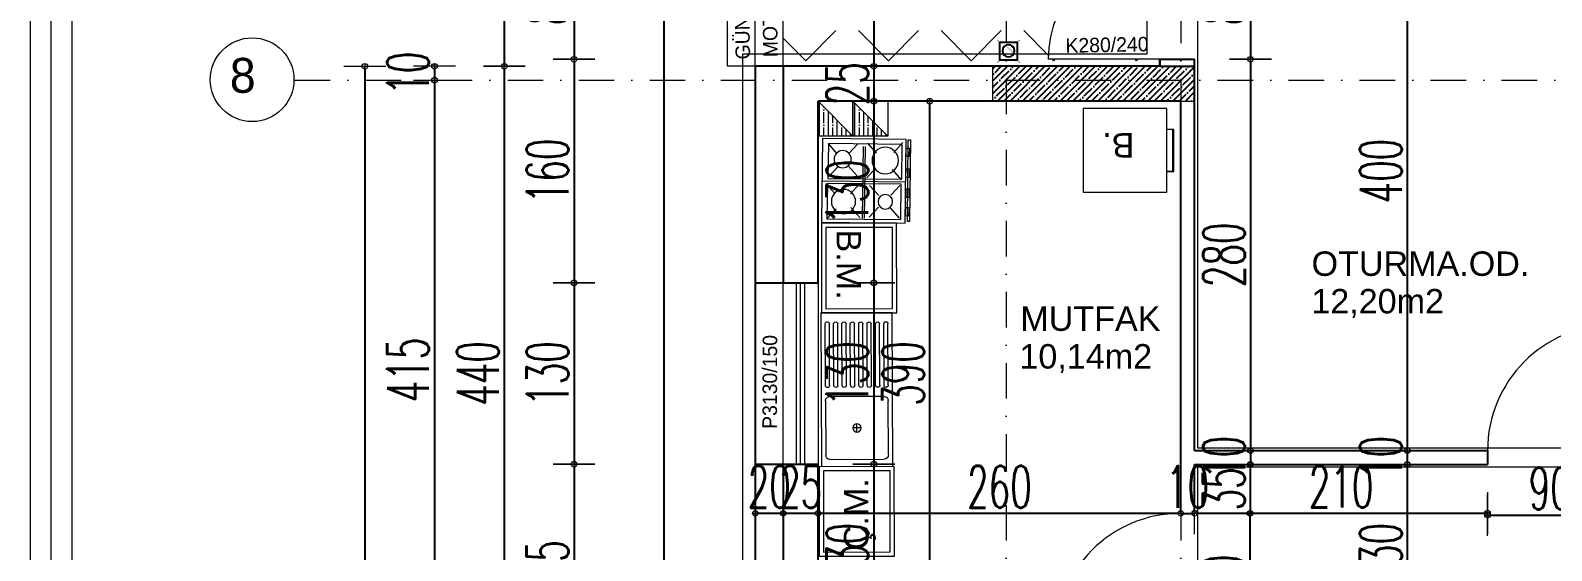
# Model space of a CAD drawing. Header units: millimetres. Extents: x -16104 to 67872, y -88009 to 12107.
# Drawn here: x 10302 to 11393, y -5982 to -5609 of the extents above; entities that cross this region are included whole.
import ezdxf

# ---------------------------------------------------------------- set-up
doc = ezdxf.new("R2010")
doc.units = ezdxf.units.MM
doc.linetypes.add('ACAD_ISO07W100', pattern=[3, 0, -3])
doc.linetypes.add('DASHDOTX2', pattern=[50.8, 25.4, -12.7, 0, -12.7])
doc.layers.get('0').update_dxf_attribs({"color": 241})
for name, color, linetype, lineweight in [('AKS', 1, 'ACAD_ISO07W100', 5), ('akslar', 144, 'Continuous', 20), ('baca', 46, 'Continuous', 5), ('balkon', 6, 'Continuous', 5), ('c05', 32, 'Continuous', 13), ('duvar', 123, 'Continuous', 25), ('emsal&kolon', 1, 'Continuous', 5), ('kapı', 3, 'Continuous', 5), ('OLCU', 54, 'Continuous', 13), ('pencere', 5, 'Continuous', 5), ('POZ', 36, 'Continuous', 18), ('SıVA', 40, 'Continuous', 9), ('tefriş', 30, 'Continuous', 5), ('ÖLÇÜ', 252, 'Continuous', 20)]:
    doc.layers.add(name, color=color, linetype=linetype, lineweight=lineweight)
doc.styles.add('DIM', font='Txttw.shx', dxfattribs={"width": 0.6})
doc.styles.add('M2', font='stylu.ttf', dxfattribs={"height": 10})
doc.dimstyles.new('50', dxfattribs={"dimscale": 0, "dimtxt": 30, "dimasz": 1, "dimexe": 0, "dimexo": 2, "dimgap": 4, "dimtad": 1, "dimdec": 0, "dimzin": 0, "dimdsep": 46, "dimtxsty": 'DIM', "dimblk1": 'DOT', "dimblk2": 'DOT', "dimsah": 1, "dimcen": 1.5, "dimdle": 3, "dimse1": 1, "dimse2": 1, "dimclrd": 256, "dimclre": 9, "dimclrt": 256, "dimadec": 0, "dimazin": 0, "dimtfac": 0.24, "dimtdec": 0, "dimtix": 1, "dimtmove": 2, "dimatfit": 3, "dimldrblk": 'DOT', "dimfxl": 0, "dimtolj": 1, "dimtzin": 15, "dimarcsym": 0})

# ---------------------------------------------------------------- blocks, each defined once
blk = doc.blocks.new('DOT')
for p, q in [((0, 15), (0, -15)), ((-2, 0), (0, 0)), ((2, 0), (0, 0))]:
    blk.add_line(p, q)
blk.add_circle((0, 0), 2)
blk = doc.blocks.new('*D5958')
at = {"layer": 'Defpoints', "color": 0, "transparency": 16777216}
for p in [(10907.2, -5484.6), (10907.2, -5634.6), (10907.2, -5634.6)]:
    blk.add_point(p, dxfattribs=at)
at = {"layer": 'OLCU', "lineweight": -2, "transparency": 16777216}
blk.add_line((10907.2, -5485.6), (10907.2, -5633.6), dxfattribs=at)
for p, rotation in [((10907.2, -5484.6), 90), ((10907.2, -5634.6), 270)]:
    blk.add_blockref('DOT', p, dxfattribs=dict(at, rotation=rotation))
at = {"layer": 'OLCU', "transparency": 16777216, "insert": (10888.2, -5559.6), "char_height": 30, "attachment_point": 5, "rotation": 90, "style": 'DIM'}
blk.add_mtext('\\A1;150', dxfattribs=at)
blk = doc.blocks.new('*D5959')
at = {"layer": 'Defpoints', "color": 0, "transparency": 16777216}
for p in [(10907.2, -5634.6), (10907.2, -5659.6), (10907.2, -5659.6)]:
    blk.add_point(p, dxfattribs=at)
at = {"layer": 'OLCU', "lineweight": -2, "transparency": 16777216}
for p, q in [((10907.2, -5633.6), (10907.2, -5632.6)), ((10907.2, -5634.6), (10907.2, -5659.6)), ((10907.2, -5660.6), (10907.2, -5661.6))]:
    blk.add_line(p, q, dxfattribs=at)
for p, rotation in [((10907.2, -5634.6), 270), ((10907.2, -5659.6), 90)]:
    blk.add_blockref('DOT', p, dxfattribs=dict(at, rotation=rotation))
at = {"layer": 'OLCU', "transparency": 16777216, "insert": (10888.2, -5647.1), "char_height": 30, "attachment_point": 5, "rotation": 90, "style": 'DIM'}
blk.add_mtext('\\A1;25', dxfattribs=at)
blk = doc.blocks.new('*D5960')
at = {"layer": 'Defpoints', "color": 0, "transparency": 16777216}
for p in [(10867.2, -5659.6), (10867.2, -5789.7), (10907.2, -5789.7)]:
    blk.add_point(p, dxfattribs=at)
at = {"layer": 'OLCU', "lineweight": -2, "transparency": 16777216}
blk.add_line((10907.2, -5660.6), (10907.2, -5788.7), dxfattribs=at)
for p, rotation in [((10907.2, -5659.6), 90), ((10907.2, -5789.7), 270)]:
    blk.add_blockref('DOT', p, dxfattribs=dict(at, rotation=rotation))
at = {"layer": 'OLCU', "transparency": 16777216, "insert": (10888.2, -5724.6), "char_height": 30, "attachment_point": 5, "rotation": 90, "style": 'DIM'}
blk.add_mtext('\\A1;130', dxfattribs=at)
blk = doc.blocks.new('*D5961')
at = {"layer": 'Defpoints', "color": 0, "transparency": 16777216}
for p in [(10867.2, -5789.7), (10867.2, -5919.7), (10907.2, -5919.7)]:
    blk.add_point(p, dxfattribs=at)
at = {"layer": 'OLCU', "lineweight": -2, "transparency": 16777216}
blk.add_line((10907.2, -5790.7), (10907.2, -5918.7), dxfattribs=at)
for p, rotation in [((10907.2, -5789.7), 90), ((10907.2, -5919.7), 270)]:
    blk.add_blockref('DOT', p, dxfattribs=dict(at, rotation=rotation))
at = {"layer": 'OLCU', "transparency": 16777216, "insert": (10888.2, -5854.7), "char_height": 30, "attachment_point": 5, "rotation": 90, "style": 'DIM'}
blk.add_mtext('\\A1;130', dxfattribs=at)
blk = doc.blocks.new('*D5647')
at = {"layer": 'Defpoints', "color": 0, "transparency": 16777216}
for p in [(10867.2, -5919.7), (10867.2, -6049.9), (10907.2, -6049.9)]:
    blk.add_point(p, dxfattribs=at)
at = {"layer": 'OLCU', "lineweight": -2, "transparency": 16777216}
blk.add_line((10907.2, -5920.7), (10907.2, -6048.9), dxfattribs=at)
for p, rotation in [((10907.2, -5919.7), 90), ((10907.2, -6049.9), 270)]:
    blk.add_blockref('DOT', p, dxfattribs=dict(at, rotation=rotation))
at = {"layer": 'OLCU', "transparency": 16777216, "insert": (10888.2, -5984.8), "char_height": 30, "attachment_point": 5, "rotation": 90, "style": 'DIM'}
blk.add_mtext('\\A1;130', dxfattribs=at)
blk = doc.blocks.new('*D5650')
at = {"layer": 'Defpoints', "color": 0, "transparency": 16777216}
for p in [(10917.2, -5659.6), (10922.2, -6049.9), (10947.2, -6049.9)]:
    blk.add_point(p, dxfattribs=at)
at = {"layer": 'OLCU', "lineweight": -2, "transparency": 16777216}
blk.add_line((10947.2, -5660.6), (10947.2, -6048.9), dxfattribs=at)
for p, rotation in [((10947.2, -5659.6), 90), ((10947.2, -6049.9), 270)]:
    blk.add_blockref('DOT', p, dxfattribs=dict(at, rotation=rotation))
at = {"layer": 'OLCU', "transparency": 16777216, "insert": (10928.2, -5854.7), "char_height": 30, "attachment_point": 5, "rotation": 90, "style": 'DIM'}
blk.add_mtext('\\A1;390', dxfattribs=at)
blk = doc.blocks.new('*D5657')
at = {"layer": 'Defpoints', "color": 0, "transparency": 16777216}
for p in [(11120.5, -5549.6), (11120.5, -5629.6), (11177.2, -5629.6)]:
    blk.add_point(p, dxfattribs=at)
at = {"layer": 'OLCU', "lineweight": -2, "transparency": 16777216}
blk.add_line((11177.2, -5550.6), (11177.2, -5628.6), dxfattribs=at)
for p, rotation in [((11177.2, -5549.6), 90), ((11177.2, -5629.6), 270)]:
    blk.add_blockref('DOT', p, dxfattribs=dict(at, rotation=rotation))
at = {"layer": 'OLCU', "transparency": 16777216, "insert": (11158.2, -5589.6), "char_height": 30, "attachment_point": 5, "rotation": 90, "style": 'DIM'}
blk.add_mtext('\\A1;80', dxfattribs=at)
blk = doc.blocks.new('*D5967')
at = {"layer": 'Defpoints', "color": 0, "transparency": 16777216}
for p in [(11137.2, -5629.6), (11137.2, -5909.9), (11177.2, -5909.9)]:
    blk.add_point(p, dxfattribs=at)
at = {"layer": 'OLCU', "lineweight": -2, "transparency": 16777216}
blk.add_line((11177.2, -5630.6), (11177.2, -5908.9), dxfattribs=at)
for p, rotation in [((11177.2, -5629.6), 90), ((11177.2, -5909.9), 270)]:
    blk.add_blockref('DOT', p, dxfattribs=dict(at, rotation=rotation))
at = {"layer": 'OLCU', "transparency": 16777216, "insert": (11158.2, -5769.7), "char_height": 30, "attachment_point": 5, "rotation": 90, "style": 'DIM'}
blk.add_mtext('\\A1;280', dxfattribs=at)
blk = doc.blocks.new('*D5658')
at = {"layer": 'Defpoints', "color": 0, "transparency": 16777216}
for p in [(11177.2, -5909.9), (11177.2, -5919.9), (11177.2, -5919.9)]:
    blk.add_point(p, dxfattribs=at)
at = {"layer": 'OLCU', "lineweight": -2, "transparency": 16777216}
for p, q in [((11177.2, -5908.9), (11177.2, -5907.9)), ((11177.2, -5909.9), (11177.2, -5919.9)), ((11177.2, -5920.9), (11177.2, -5921.9))]:
    blk.add_line(p, q, dxfattribs=at)
for p, rotation in [((11177.2, -5909.9), 270), ((11177.2, -5919.9), 90)]:
    blk.add_blockref('DOT', p, dxfattribs=dict(at, rotation=rotation))
at = {"layer": 'OLCU', "transparency": 16777216, "insert": (11158.2, -5914.9), "char_height": 30, "attachment_point": 5, "rotation": 90, "style": 'DIM'}
blk.add_mtext('\\A1;10', dxfattribs=at)
blk = doc.blocks.new('*D5968')
at = {"layer": 'Defpoints', "color": 0, "transparency": 16777216}
for p in [(11137.2, -5919.9), (11137.2, -5954.9), (11177.1, -5954.9)]:
    blk.add_point(p, dxfattribs=at)
at = {"layer": 'OLCU', "lineweight": -2, "transparency": 16777216}
for p, q in [((11177.1, -5918.9), (11177.1, -5917.9)), ((11177.1, -5919.9), (11177.1, -5954.9)), ((11177.1, -5955.9), (11177.1, -5956.9))]:
    blk.add_line(p, q, dxfattribs=at)
for p, rotation in [((11177.1, -5919.9), 270), ((11177.1, -5954.9), 90)]:
    blk.add_blockref('DOT', p, dxfattribs=dict(at, rotation=rotation))
at = {"layer": 'OLCU', "transparency": 16777216, "insert": (11158.1, -5937.4), "char_height": 30, "attachment_point": 5, "rotation": 90, "style": 'DIM'}
blk.add_mtext('\\A1;35', dxfattribs=at)
blk = doc.blocks.new('*D5659')
at = {"layer": 'Defpoints', "color": 0, "transparency": 16777216}
for p in [(11137.2, -5954.9), (11137.2, -6044.9), (11176.8, -6044.9)]:
    blk.add_point(p, dxfattribs=at)
at = {"layer": 'OLCU', "lineweight": -2, "transparency": 16777216}
blk.add_line((11176.8, -5955.9), (11176.8, -6043.9), dxfattribs=at)
for p, rotation in [((11176.8, -5954.9), 90), ((11176.8, -6044.9), 270)]:
    blk.add_blockref('DOT', p, dxfattribs=dict(at, rotation=rotation))
at = {"layer": 'OLCU', "transparency": 16777216, "insert": (11157.8, -5999.9), "char_height": 30, "attachment_point": 5, "rotation": 90, "style": 'DIM'}
blk.add_mtext('\\A1;90', dxfattribs=at)
blk = doc.blocks.new('*D5969')
at = {"layer": 'Defpoints', "color": 0, "transparency": 16777216}
for p in [(11289.7, -5509.6), (11289.7, -5909.9), (11289.7, -5909.9)]:
    blk.add_point(p, dxfattribs=at)
at = {"layer": 'OLCU', "lineweight": -2, "transparency": 16777216}
blk.add_line((11289.7, -5510.6), (11289.7, -5908.9), dxfattribs=at)
for p, rotation in [((11289.7, -5509.6), 90), ((11289.7, -5909.9), 270)]:
    blk.add_blockref('DOT', p, dxfattribs=dict(at, rotation=rotation))
at = {"layer": 'OLCU', "transparency": 16777216, "insert": (11270.7, -5709.7), "char_height": 30, "attachment_point": 5, "rotation": 90, "style": 'DIM'}
blk.add_mtext('\\A1;400', dxfattribs=at)
blk = doc.blocks.new('*D5664')
at = {"layer": 'Defpoints', "color": 0, "transparency": 16777216}
for p in [(11289.7, -5909.9), (11289.7, -5919.9), (11289.7, -5919.9)]:
    blk.add_point(p, dxfattribs=at)
at = {"layer": 'OLCU', "lineweight": -2, "transparency": 16777216}
for p, q in [((11289.7, -5908.9), (11289.7, -5907.9)), ((11289.7, -5909.9), (11289.7, -5919.9)), ((11289.7, -5920.9), (11289.7, -5921.9))]:
    blk.add_line(p, q, dxfattribs=at)
for p, rotation in [((11289.7, -5909.9), 270), ((11289.7, -5919.9), 90)]:
    blk.add_blockref('DOT', p, dxfattribs=dict(at, rotation=rotation))
at = {"layer": 'OLCU', "transparency": 16777216, "insert": (11270.7, -5914.9), "char_height": 30, "attachment_point": 5, "rotation": 90, "style": 'DIM'}
blk.add_mtext('\\A1;10', dxfattribs=at)
blk = doc.blocks.new('*D5665')
at = {"layer": 'Defpoints', "color": 0, "transparency": 16777216}
for p in [(11289.7, -5919.9), (11289.7, -6049.9), (11289.7, -6049.9)]:
    blk.add_point(p, dxfattribs=at)
at = {"layer": 'OLCU', "lineweight": -2, "transparency": 16777216}
blk.add_line((11289.7, -5920.9), (11289.7, -6048.9), dxfattribs=at)
for p, rotation in [((11289.7, -5919.9), 90), ((11289.7, -6049.9), 270)]:
    blk.add_blockref('DOT', p, dxfattribs=dict(at, rotation=rotation))
at = {"layer": 'OLCU', "transparency": 16777216, "insert": (11270.7, -5984.9), "char_height": 30, "attachment_point": 5, "rotation": 90, "style": 'DIM'}
blk.add_mtext('\\A1;130', dxfattribs=at)
blk = doc.blocks.new('*D5703')
at = {"layer": 'Defpoints', "color": 0, "transparency": 16777216}
for p in [(11127.2, -5954.9), (11137.2, -5954.9), (11137.2, -5954.9)]:
    blk.add_point(p, dxfattribs=at)
at = {"layer": 'OLCU', "lineweight": -2, "transparency": 16777216}
for p, q in [((11126.2, -5954.9), (11125.2, -5954.9)), ((11127.2, -5954.9), (11137.2, -5954.9)), ((11138.2, -5954.9), (11139.2, -5954.9))]:
    blk.add_line(p, q, dxfattribs=at)
blk.add_blockref('DOT', (11127.2, -5954.9), dxfattribs=at)
at = {"layer": 'OLCU', "lineweight": -2, "transparency": 16777216, "rotation": 180}
blk.add_blockref('DOT', (11137.2, -5954.9), dxfattribs=at)
at = {"layer": 'OLCU', "transparency": 16777216, "insert": (11132.2, -5935.9), "char_height": 30, "attachment_point": 5, "style": 'DIM'}
blk.add_mtext('\\A1;10', dxfattribs=at)
blk = doc.blocks.new('*D5704')
at = {"layer": 'Defpoints', "color": 0, "transparency": 16777216}
for p in [(10867.2, -5954.9), (10867.2, -5954.9), (11127.2, -5954.9)]:
    blk.add_point(p, dxfattribs=at)
at = {"layer": 'OLCU', "lineweight": -2, "transparency": 16777216}
blk.add_line((11126.2, -5954.9), (10868.2, -5954.9), dxfattribs=at)
at = {"layer": 'OLCU', "lineweight": -2, "transparency": 16777216, "rotation": 180}
blk.add_blockref('DOT', (10867.2, -5954.9), dxfattribs=at)
at = {"layer": 'OLCU', "lineweight": -2, "transparency": 16777216}
blk.add_blockref('DOT', (11127.2, -5954.9), dxfattribs=at)
at = {"layer": 'OLCU', "transparency": 16777216, "insert": (10997.2, -5935.9), "char_height": 30, "attachment_point": 5, "style": 'DIM'}
blk.add_mtext('\\A1;260', dxfattribs=at)
blk = doc.blocks.new('*D5705')
at = {"layer": 'Defpoints', "color": 0, "transparency": 16777216}
for p in [(10842.2, -5954.9), (10842.2, -5954.9), (10867.2, -5954.9)]:
    blk.add_point(p, dxfattribs=at)
at = {"layer": 'OLCU', "lineweight": -2, "transparency": 16777216}
for p, q in [((10841.2, -5954.9), (10840.2, -5954.9)), ((10867.2, -5954.9), (10842.2, -5954.9)), ((10868.2, -5954.9), (10869.2, -5954.9))]:
    blk.add_line(p, q, dxfattribs=at)
blk.add_blockref('DOT', (10842.2, -5954.9), dxfattribs=at)
at = {"layer": 'OLCU', "lineweight": -2, "transparency": 16777216, "rotation": 180}
blk.add_blockref('DOT', (10867.2, -5954.9), dxfattribs=at)
at = {"layer": 'OLCU', "transparency": 16777216, "insert": (10854.7, -5935.9), "char_height": 30, "attachment_point": 5, "style": 'DIM'}
blk.add_mtext('\\A1;25', dxfattribs=at)
blk = doc.blocks.new('*D5706')
at = {"layer": 'Defpoints', "color": 0, "transparency": 16777216}
for p in [(10822.2, -5954.9), (10822.2, -5954.9), (10842.2, -5954.9)]:
    blk.add_point(p, dxfattribs=at)
at = {"layer": 'OLCU', "lineweight": -2, "transparency": 16777216}
for p, q in [((10821.2, -5954.9), (10820.2, -5954.9)), ((10842.2, -5954.9), (10822.2, -5954.9)), ((10843.2, -5954.9), (10844.2, -5954.9))]:
    blk.add_line(p, q, dxfattribs=at)
blk.add_blockref('DOT', (10822.2, -5954.9), dxfattribs=at)
at = {"layer": 'OLCU', "lineweight": -2, "transparency": 16777216, "rotation": 180}
blk.add_blockref('DOT', (10842.2, -5954.9), dxfattribs=at)
at = {"layer": 'OLCU', "transparency": 16777216, "insert": (10832.2, -5935.9), "char_height": 30, "attachment_point": 5, "style": 'DIM'}
blk.add_mtext('\\A1;20', dxfattribs=at)
blk = doc.blocks.new('*D6002')
at = {"layer": 'Defpoints', "color": 0, "transparency": 16777216}
for p in [(11137.2, -5919.9), (11347.2, -5919.9), (11347.2, -5954.8)]:
    blk.add_point(p, dxfattribs=at)
at = {"layer": 'OLCU', "lineweight": -2, "transparency": 16777216}
blk.add_line((11138.2, -5954.8), (11346.2, -5954.8), dxfattribs=at)
at = {"layer": 'OLCU', "lineweight": -2, "transparency": 16777216, "rotation": 180}
blk.add_blockref('DOT', (11137.2, -5954.8), dxfattribs=at)
at = {"layer": 'OLCU', "lineweight": -2, "transparency": 16777216}
blk.add_blockref('DOT', (11347.2, -5954.8), dxfattribs=at)
at = {"layer": 'OLCU', "transparency": 16777216, "insert": (11242.2, -5935.8), "char_height": 30, "attachment_point": 5, "style": 'DIM'}
blk.add_mtext('\\A1;210', dxfattribs=at)
blk = doc.blocks.new('*D6003')
at = {"layer": 'Defpoints', "color": 0, "transparency": 16777216}
for p in [(11347.2, -5919.9), (11437.2, -5919.9), (11437.2, -5956.1)]:
    blk.add_point(p, dxfattribs=at)
at = {"layer": 'OLCU', "lineweight": -2, "transparency": 16777216}
blk.add_line((11348.2, -5956.1), (11436.2, -5956.1), dxfattribs=at)
at = {"layer": 'OLCU', "lineweight": -2, "transparency": 16777216, "rotation": 180}
blk.add_blockref('DOT', (11347.2, -5956.1), dxfattribs=at)
at = {"layer": 'OLCU', "lineweight": -2, "transparency": 16777216}
blk.add_blockref('DOT', (11437.2, -5956.1), dxfattribs=at)
at = {"layer": 'OLCU', "transparency": 16777216, "insert": (11392.2, -5937.1), "char_height": 30, "attachment_point": 5, "style": 'DIM'}
blk.add_mtext('\\A1;90', dxfattribs=at)
blk = doc.blocks.new('*D5800')
at = {"layer": 'Defpoints', "color": 0, "transparency": 16777216}
for p in [(10992.2, -5269.6), (11002.1, -6281.8), (11002.1, -6316.8)]:
    blk.add_point(p, dxfattribs=at)
at = {"layer": 'OLCU', "lineweight": -2, "transparency": 16777216}
for p, q in [((10991.2, -6281.8), (10990.2, -6281.8)), ((10992.2, -6281.8), (11002.1, -6281.8)), ((11003.1, -6281.8), (11004.1, -6281.8))]:
    blk.add_line(p, q, dxfattribs=at)
blk.add_blockref('DOT', (10992.2, -6281.8), dxfattribs=at)
at = {"layer": 'OLCU', "lineweight": -2, "transparency": 16777216, "rotation": 180}
blk.add_blockref('DOT', (11002.1, -6281.8), dxfattribs=at)
at = {"layer": 'OLCU', "transparency": 16777216, "insert": (10997.1, -6262.8), "char_height": 30, "attachment_point": 5, "style": 'DIM'}
blk.add_mtext('\\A1;10', dxfattribs=at)
blk = doc.blocks.new('*D5802')
at = {"layer": 'Defpoints', "color": 0, "transparency": 16777216}
for p in [(11127.2, -5234.6), (11632.1, -5234.6), (11632.1, -6281.8)]:
    blk.add_point(p, dxfattribs=at)
at = {"layer": 'OLCU', "lineweight": -2, "transparency": 16777216}
blk.add_line((11128.2, -5234.6), (11631.1, -5234.6), dxfattribs=at)
at = {"layer": 'OLCU', "lineweight": -2, "transparency": 16777216, "rotation": 180}
blk.add_blockref('DOT', (11127.2, -5234.6), dxfattribs=at)
at = {"layer": 'OLCU', "lineweight": -2, "transparency": 16777216}
blk.add_blockref('DOT', (11632.1, -5234.6), dxfattribs=at)
at = {"layer": 'OLCU', "transparency": 16777216, "insert": (11379.6, -5215.6), "char_height": 30, "attachment_point": 5, "style": 'DIM'}
blk.add_mtext('\\A1;505', dxfattribs=at)
blk = doc.blocks.new('*D5810')
at = {"layer": 'Defpoints', "color": 0, "transparency": 16777216}
for p in [(10742.2, -5789.7), (10692.2, -5919.7), (10742.2, -5919.7)]:
    blk.add_point(p, dxfattribs=at)
at = {"layer": 'OLCU', "lineweight": -2, "transparency": 16777216}
blk.add_line((10692.2, -5790.7), (10692.2, -5918.7), dxfattribs=at)
for p, rotation in [((10692.2, -5789.7), 90), ((10692.2, -5919.7), 270)]:
    blk.add_blockref('DOT', p, dxfattribs=dict(at, rotation=rotation))
at = {"layer": 'OLCU', "transparency": 16777216, "insert": (10673.2, -5854.7), "char_height": 30, "attachment_point": 5, "rotation": 90, "style": 'DIM'}
blk.add_mtext('\\A1;130', dxfattribs=at)
blk = doc.blocks.new('*D5811')
at = {"layer": 'Defpoints', "color": 0, "transparency": 16777216}
for p in [(10742.2, -5919.7), (10692.2, -6074.9), (10742.2, -6074.9)]:
    blk.add_point(p, dxfattribs=at)
at = {"layer": 'OLCU', "lineweight": -2, "transparency": 16777216}
blk.add_line((10692.2, -5920.7), (10692.2, -6073.9), dxfattribs=at)
for p, rotation in [((10692.2, -5919.7), 90), ((10692.2, -6074.9), 270)]:
    blk.add_blockref('DOT', p, dxfattribs=dict(at, rotation=rotation))
at = {"layer": 'OLCU', "transparency": 16777216, "insert": (10673.2, -5997.3), "char_height": 30, "attachment_point": 5, "rotation": 90, "style": 'DIM'}
blk.add_mtext('\\A1;155', dxfattribs=at)
blk = doc.blocks.new('*D5820')
at = {"layer": 'Defpoints', "color": 0, "transparency": 16777216}
for p in [(10577.2, -5634.6), (10542.2, -7444.1), (10577.2, -7444.1)]:
    blk.add_point(p, dxfattribs=at)
at = {"layer": 'OLCU', "lineweight": -2, "transparency": 16777216}
blk.add_line((10542.2, -5635.6), (10542.2, -7443.1), dxfattribs=at)
for p, rotation in [((10542.2, -5634.6), 90), ((10542.2, -7444.1), 270)]:
    blk.add_blockref('DOT', p, dxfattribs=dict(at, rotation=rotation))
at = {"layer": 'OLCU', "transparency": 16777216, "insert": (10523.2, -6539.3), "char_height": 30, "attachment_point": 5, "rotation": 90, "style": 'DIM'}
blk.add_mtext('\\A1;1810', dxfattribs=at)
blk = doc.blocks.new('*D5846')
at = {"layer": 'Defpoints', "color": 0, "transparency": 16777216}
for p in [(10742.2, -5549.6), (10692.2, -5629.6), (10742.2, -5629.6)]:
    blk.add_point(p, dxfattribs=at)
at = {"layer": 'OLCU', "lineweight": -2, "transparency": 16777216}
blk.add_line((10692.2, -5550.6), (10692.2, -5628.6), dxfattribs=at)
for p, rotation in [((10692.2, -5549.6), 90), ((10692.2, -5629.6), 270)]:
    blk.add_blockref('DOT', p, dxfattribs=dict(at, rotation=rotation))
at = {"layer": 'OLCU', "transparency": 16777216, "insert": (10673.2, -5589.6), "char_height": 30, "attachment_point": 5, "rotation": 90, "style": 'DIM'}
blk.add_mtext('\\A1;80', dxfattribs=at)
blk = doc.blocks.new('*D5847')
at = {"layer": 'Defpoints', "color": 0, "transparency": 16777216}
for p in [(10742.2, -5629.6), (10692.2, -5789.7), (10742.2, -5789.7)]:
    blk.add_point(p, dxfattribs=at)
at = {"layer": 'OLCU', "lineweight": -2, "transparency": 16777216}
blk.add_line((10692.2, -5630.6), (10692.2, -5788.7), dxfattribs=at)
for p, rotation in [((10692.2, -5629.6), 90), ((10692.2, -5789.7), 270)]:
    blk.add_blockref('DOT', p, dxfattribs=dict(at, rotation=rotation))
at = {"layer": 'OLCU', "transparency": 16777216, "insert": (10673.2, -5709.6), "char_height": 30, "attachment_point": 5, "rotation": 90, "style": 'DIM'}
blk.add_mtext('\\A1;160', dxfattribs=at)
blk = doc.blocks.new('*D5854')
at = {"layer": 'Defpoints', "color": 0, "transparency": 16777216}
for p in [(10742.2, -5634.6), (10642.2, -6074.9), (10742.2, -6074.9)]:
    blk.add_point(p, dxfattribs=at)
at = {"layer": 'OLCU', "lineweight": -2, "transparency": 16777216}
blk.add_line((10642.2, -5635.6), (10642.2, -6073.9), dxfattribs=at)
for p, rotation in [((10642.2, -5634.6), 90), ((10642.2, -6074.9), 270)]:
    blk.add_blockref('DOT', p, dxfattribs=dict(at, rotation=rotation))
at = {"layer": 'OLCU', "transparency": 16777216, "insert": (10623.2, -5854.7), "char_height": 30, "attachment_point": 5, "rotation": 90, "style": 'DIM'}
blk.add_mtext('\\A1;440', dxfattribs=at)
blk = doc.blocks.new('*D5855')
at = {"layer": 'Defpoints', "color": 0, "transparency": 16777216}
for p in [(10742.2, -5484.6), (10642.2, -5634.6), (10742.2, -5634.6)]:
    blk.add_point(p, dxfattribs=at)
at = {"layer": 'OLCU', "lineweight": -2, "transparency": 16777216}
blk.add_line((10642.2, -5485.6), (10642.2, -5633.6), dxfattribs=at)
for p, rotation in [((10642.2, -5484.6), 90), ((10642.2, -5634.6), 270)]:
    blk.add_blockref('DOT', p, dxfattribs=dict(at, rotation=rotation))
at = {"layer": 'OLCU', "transparency": 16777216, "insert": (10623.2, -5559.6), "char_height": 30, "attachment_point": 5, "rotation": 90, "style": 'DIM'}
blk.add_mtext('\\A1;150', dxfattribs=at)
blk = doc.blocks.new('ocak')
at = {"layer": 'tefriş', "linetype": 'Continuous'}
for p, q in [((16296.7, -4660.2), (16356.7, -4660.2)), ((16296.7, -4720.2), (16296.7, -4660.2)), ((16300.3, -4664.4), (16325.2, -4664.4)), ((16300.3, -4717.4), (16300.3, -4664.4)), ((16307.5, -4670.9), (16300.3, -4664.4)), ((16316.6, -4671.6), (16323.8, -4665.1)), ((16325.2, -4664.4), (16325.2, -4717.4)), ((16327.1, -4660.2), (16327.1, -4720.2)), ((16336, -4669.4), (16328.8, -4663)), ((16328.8, -4664), (16354.1, -4664)), ((16328.8, -4717), (16328.8, -4664)), ((16346.9, -4670.5), (16354.1, -4664)), ((16354.1, -4664), (16354.1, -4717)), ((16356.7, -4660.2), (16356.7, -4720.2)), ((16323, -4685), (16315.8, -4678.5)), ((16300, -4685.7), (16307.2, -4679.2)), ((16302.1, -4689.3), (16353.4, -4689.3)), ((16328.8, -4687.1), (16336, -4680.6)), ((16353, -4687.5), (16345.8, -4681)), ((16306.8, -4699), (16299.6, -4692.6)), ((16302.1, -4690.7), (16353.4, -4690.7)), ((16317.3, -4698.7), (16324.5, -4692.2)), ((16337.1, -4700.9), (16329.9, -4694.3)), ((16345.4, -4700.9), (16352.7, -4694.3)), ((16298.9, -4717.8), (16306.1, -4711.3)), ((16325.6, -4717.1), (16318.4, -4710.6)), ((16329.6, -4716), (16336.8, -4709.5)), ((16353, -4716), (16345.8, -4709.5)), ((16356.7, -4720.2), (16296.7, -4720.2)), ((16297, -4721.7), (16297, -4723.2)), ((16355.5, -4721.7), (16297, -4721.7)), ((16325.2, -4717.4), (16300.3, -4717.4)), ((16308.9, -4720.3), (16302.8, -4720.3)), ((16302.8, -4720.3), (16302.8, -4722.5)), ((16302.8, -4722.5), (16308.9, -4722.5)), ((16308.9, -4722.5), (16308.9, -4720.3)), ((16317.6, -4720.3), (16317.6, -4722.5)), ((16323.8, -4720.3), (16317.6, -4720.3)), ((16317.6, -4722.5), (16323.8, -4722.5)), ((16323.8, -4722.5), (16323.8, -4720.3)), ((16354.1, -4717), (16328.8, -4717)), ((16338.2, -4720.6), (16332.1, -4720.6)), ((16332.1, -4720.6), (16332.1, -4722.8)), ((16338.2, -4722.8), (16338.2, -4720.6)), ((16345.4, -4720.3), (16345.4, -4722.5)), ((16351.5, -4720.3), (16345.4, -4720.3)), ((16345.4, -4722.5), (16351.5, -4722.5)), ((16351.5, -4722.5), (16351.5, -4720.3)), ((16355.5, -4723.2), (16355.5, -4721.7)), ((16297, -4723.2), (16355.5, -4723.2)), ((16332.1, -4722.8), (16338.2, -4722.8))]:
    blk.add_line(p, q, dxfattribs=at).dxf.unprotected_set("ltscale", 0)
for centre, radius in [((16341.6, -4675.7), 8.68), ((16311.3, -4674.8), 6.15), ((16311.9, -4705.3), 9.47), ((16341.5, -4705.7), 5.22)]:
    blk.add_circle(centre, radius, dxfattribs=at).dxf.unprotected_set("ltscale", 0)
blk = doc.blocks.new('öu')
at = {"layer": 'tefriş'}
for points in [[(2091, -468.9), (2091, -404.7), (2037.2, -404.7), (2037.2, -468.9)], [(2088, -465.9), (2088, -407.7), (2040.2, -407.7), (2040.2, -465.9)]]:
    blk.add_lwpolyline(points, close=True, dxfattribs=at)
at = {"layer": 'tefriş', "insert": (2047.9, -459.4), "char_height": 17.5, "width": 1076.841, "attachment_point": 9, "rotation": 270}
blk.add_mtext('{\\fArial|b0|i0|c162|p34;B.M.}', dxfattribs=at)
blk = doc.blocks.new('nb')
at = {"layer": 'tefriş'}
for points in [[(2093.6, -356.3), (2093.6, -292.1), (2039.8, -292.1), (2039.8, -356.3)], [(2090.6, -353.3), (2090.6, -295.1), (2042.8, -295.1), (2042.8, -353.3)]]:
    blk.add_lwpolyline(points, close=True, dxfattribs=at)
at = {"layer": 'tefriş', "insert": (2053, -348), "char_height": 17.5, "width": 1076.841, "attachment_point": 9, "rotation": 270}
blk.add_mtext('{\\fArial|b0|i0|c162|p34;Ç.M.}', dxfattribs=at)
blk = doc.blocks.new('new block')
at = {"layer": 'tefriş'}
for p, q in [((1269.9, 5670.3), (1379.9, 5670.3)), ((1269.9, 5619.3), (1269.9, 5670.3)), ((1274.9, 5625.3), (1274.9, 5664.3)), ((1277.9, 5667.3), (1316.9, 5667.3)), ((1319.9, 5664.3), (1319.9, 5625.3)), ((1327.9, 5667.3), (1371.9, 5667.3)), ((1327.9, 5664.3), (1371.9, 5664.3)), ((1327.9, 5661.3), (1371.9, 5661.3)), ((1379.9, 5670.3), (1379.9, 5619.3)), ((1327.9, 5658.3), (1371.9, 5658.3)), ((1327.9, 5655.3), (1371.9, 5655.3)), ((1327.9, 5652.3), (1371.9, 5652.3)), ((1294.4, 5644.8), (1300.4, 5644.8)), ((1297.4, 5647.8), (1297.4, 5641.8)), ((1327.9, 5649.3), (1371.9, 5649.3)), ((1327.9, 5646.3), (1371.9, 5646.3)), ((1327.9, 5643.3), (1371.9, 5643.3)), ((1327.9, 5640.3), (1371.9, 5640.3)), ((1327.9, 5637.3), (1371.9, 5637.3)), ((1327.9, 5634.3), (1371.9, 5634.3)), ((1327.9, 5631.3), (1371.9, 5631.3)), ((1327.9, 5628.3), (1371.9, 5628.3)), ((1379.9, 5619.3), (1269.9, 5619.3)), ((1316.9, 5622.3), (1277.9, 5622.3)), ((1327.9, 5625.3), (1371.9, 5625.3)), ((1327.9, 5622.3), (1371.9, 5622.3))]:
    blk.add_line(p, q, dxfattribs=at)
blk.add_circle((1297.4, 5644.8), 3, dxfattribs=at)
for centre, radius, start, end in [((1277.9, 5664.3), 3, 90, 180), ((1316.9, 5664.3), 3, 0, 90), ((1327.9, 5665.8), 1.5, 90, 270), ((1327.9, 5659.8), 1.5, 90, 270), ((1371.9, 5665.8), 1.5, 270, 90), ((1371.9, 5659.8), 1.5, 270, 90), ((1327.9, 5653.8), 1.5, 90, 270), ((1371.9, 5653.8), 1.5, 270, 90), ((1327.9, 5647.8), 1.5, 90, 270), ((1327.9, 5641.8), 1.5, 90, 270), ((1371.9, 5647.8), 1.5, 270, 90), ((1371.9, 5641.8), 1.5, 270, 90), ((1327.9, 5635.8), 1.5, 90, 270), ((1327.9, 5629.8), 1.5, 90, 270), ((1371.9, 5635.8), 1.5, 270, 90), ((1371.9, 5629.8), 1.5, 270, 90), ((1277.9, 5625.3), 3, 180, 270), ((1316.9, 5625.3), 3, 270, 0), ((1327.9, 5623.8), 1.5, 90, 270), ((1371.9, 5623.8), 1.5, 270, 90)]:
    blk.add_arc(centre, radius, start, end, dxfattribs=at)
blk = doc.blocks.new('*D5887')
at = {"layer": 'Defpoints', "color": 0, "transparency": 16777216}
for p in [(10642.2, -5634.6), (10592.2, -5644.6), (10642.2, -5644.6)]:
    blk.add_point(p, dxfattribs=at)
at = {"layer": 'OLCU', "lineweight": -2, "transparency": 16777216}
for p, q in [((10592.2, -5633.6), (10592.2, -5632.6)), ((10592.2, -5634.6), (10592.2, -5644.6)), ((10592.2, -5645.6), (10592.2, -5646.6))]:
    blk.add_line(p, q, dxfattribs=at)
for p, rotation in [((10592.2, -5634.6), 270), ((10592.2, -5644.6), 90)]:
    blk.add_blockref('DOT', p, dxfattribs=dict(at, rotation=rotation))
at = {"layer": 'OLCU', "transparency": 16777216, "insert": (10573.2, -5639.6), "char_height": 30, "attachment_point": 5, "rotation": 90, "style": 'DIM'}
blk.add_mtext('\\A1;10', dxfattribs=at)
blk = doc.blocks.new('*D5888')
at = {"layer": 'Defpoints', "color": 0, "transparency": 16777216}
for p in [(10592.2, -5644.6), (10592.2, -6059.9), (10592.2, -6059.9)]:
    blk.add_point(p, dxfattribs=at)
at = {"layer": 'OLCU', "lineweight": -2, "transparency": 16777216}
blk.add_line((10592.2, -5645.6), (10592.2, -6058.9), dxfattribs=at)
for p, rotation in [((10592.2, -5644.6), 90), ((10592.2, -6059.9), 270)]:
    blk.add_blockref('DOT', p, dxfattribs=dict(at, rotation=rotation))
at = {"layer": 'OLCU', "transparency": 16777216, "insert": (10573.2, -5852.2), "char_height": 30, "attachment_point": 5, "rotation": 90, "style": 'DIM'}
blk.add_mtext('\\A1;415', dxfattribs=at)
blk = doc.blocks.new('*D5899')
at = {"layer": 'Defpoints', "color": 0, "transparency": 16777216}
for p in [(10756.8, -5484.6), (10756.8, -5484.6), (10756.8, -7594.1)]:
    blk.add_point(p, dxfattribs=at)
at = {"layer": 'OLCU', "lineweight": -2, "transparency": 16777216}
blk.add_line((10756.8, -7593.1), (10756.8, -5485.6), dxfattribs=at)
for p, rotation in [((10756.8, -5484.6), 90), ((10756.8, -7594.1), 270)]:
    blk.add_blockref('DOT', p, dxfattribs=dict(at, rotation=rotation))
at = {"layer": 'OLCU', "transparency": 16777216, "insert": (10737.8, -6539.3), "char_height": 30, "attachment_point": 5, "rotation": 90, "style": 'DIM'}
blk.add_mtext('\\A1;2110', dxfattribs=at)
blk = doc.blocks.new('A$C412C2498')
at = {"color": 5, "const_width": 0.6}
for points in [[(3.6, 24.3), (0.2, 27)], [(23.8, 24.3), (27.3, 27)], [(3.6, 3), (0.2, 0.2)], [(23.8, 3), (27.3, 0.2)]]:
    blk.add_lwpolyline(points, dxfattribs=at)
at = {"color": 5}
blk.add_lwpolyline([(23.8, 24.3), (3.6, 24.3), (3.6, 3), (23.8, 3)], close=True, dxfattribs=at)
at = {"const_width": 0.1}
for points in [[(6.7, 12.2), (14.6, 20.2)], [(6.8, 14.5), (12.4, 20.1)], [(7.1, 10.4), (16.4, 19.7)], [(7.9, 9.1), (17.8, 19)], [(8.8, 8), (18.9, 18.1)], [(10, 7.1), (19.8, 16.9)], [(11.3, 6.4), (20.4, 15.6)], [(13, 6), (20.8, 13.8)], [(14.8, 6.1), (20.8, 12.1)], [(17.4, 7), (19.8, 9.4)]]:
    blk.add_lwpolyline(points, dxfattribs=at)
blk.add_circle((13.7, 13.1), 7.12)
blk = doc.blocks.new('A$C5E2C1EC0')
at = {"xscale": 0.6105719971092185, "yscale": 0.6105719971092185, "zscale": 0.6105719971092185}
blk.add_blockref('A$C412C2498', (0, 0), dxfattribs=at)

msp = doc.modelspace()

# ---------------------------------------------------------------- hatches: boundary and pattern name
h = msp.add_hatch()
h.set_pattern_fill('ANSI35,_O', color=256)
h.set_pattern_definition([(45, (0, -17059.605), (-4.490128, 4.490128), []), (45, (4.49, -17059.605), (-4.490128, 4.490128), [7.9375, -1.5875, 0, -1.5875])])
h.paths.add_polyline_path([(11127.2, -5634.6), (11112.2, -5634.6), (11002.1, -5634.6), (11002.1, -5644.6), (11127.2, -5644.6)])
h.paths.add_polyline_path([(11002.1, -5634.6), (10992.2, -5634.6), (10992.2, -5644.6), (11002.1, -5644.6)])
h.paths.add_polyline_path([(11002.1, -5644.6), (10992.2, -5644.6), (10992.2, -5659.6), (11002.1, -5659.6)])
h.paths.add_polyline_path([(11127.2, -5644.6), (11002.1, -5644.6), (11002.1, -5659.6), (11127.2, -5659.6)])
h.paths.add_polyline_path([(11137.2, -5644.6), (11127.2, -5644.6), (11127.2, -5659.6), (11137.2, -5659.6)])
h.paths.add_polyline_path([(11137.2, -5634.6), (11127.2, -5634.6), (11127.2, -5644.6), (11137.2, -5644.6)])
at = {"layer": 'ÖLÇÜ'}
h = msp.add_hatch(dxfattribs=at)
h.set_pattern_fill('ANGLE,_O', color=256, scale=6, angle=45)
h.set_pattern_definition([(45, (-3603.393, 0), (-29.63485, 29.63485), [30.48, -11.43]), (135, (-3603.393, 0), (-29.63485, -29.63485), [30.48, -11.43])])
h.paths.add_polyline_path([(10842.2, -5484.6), (10842.2, -5634.6), (11002.1, -5634.6), (11002.1, -5484.6)])
h.paths.add_polyline_path([(11112.2, -5484.6), (11002.1, -5484.6), (11002.1, -5634.6), (11112.2, -5634.6), (11112.2, -5629.6), (11032.2, -5629.6, -0.414214), (11112.2, -5549.6)])
h.paths.add_polyline_path([(10810.1, -5508.1), (10854.2, -5508.1), (10854.2, -5553.1), (10810.1, -5553.1)], flags=9)
h.paths.add_polyline_path([(10946.5, -5508.1), (11007.8, -5508.1), (11007.8, -5553.1), (10946.5, -5553.1)], flags=9)
h.paths.add_polyline_path([(10865.7, -5496.6), (10865.7, -5452.5), (10910.7, -5452.5), (10910.7, -5496.6)], flags=9)
h.paths.add_polyline_path([(10865.7, -5588.5), (10865.7, -5530.6), (10910.7, -5530.6), (10910.7, -5588.5)], flags=24)
h.paths.add_polyline_path([(10865.7, -5669.1), (10865.7, -5625), (10910.7, -5625), (10910.7, -5669.1)], flags=9)
h.paths.add_polyline_path([(10930.9, -5567.3), (11019.6, -5567.3), (11019.6, -5597.1), (10930.9, -5597.1)], flags=9)
h.paths.add_polyline_path([(10928, -5540.9), (11032.1, -5540.9), (11032.1, -5567.7), (10928, -5567.7)], flags=9)
h.paths.add_polyline_path([(11102.6, -5508.1), (11146.7, -5508.1), (11146.7, -5553.1), (11102.6, -5553.1)], flags=9)
h = msp.add_hatch(dxfattribs=at)
h.set_pattern_fill('ANSI35,_O', color=256, angle=45)
h.set_pattern_definition([(90, (-3603.393, 0), (-6.35, 1e-15), []), (90, (-3600.218, 3.175), (-6.35, 1e-15), [7.9375, -1.5875, 0, -1.5875])])
h.paths.add_polyline_path([(10867.2, -5659.6), (10867.2, -5684.6), (10892.2, -5684.6)])
h.paths.add_polyline_path([(10892.2, -5659.6), (10892.2, -5684.6), (10917.2, -5684.6)])

# ---------------------------------------------------------------- linework, layer by layer
at = {"layer": 'AKS', "linetype": 'ByBlock'}
msp.add_circle((10461.4, -5644.2), 30, dxfattribs=at)
at = {"layer": 'akslar', "linetype": 'DASHDOTX2'}
for p, q in [((11002.1, -5134.6), (11002.1, -7944.1)), ((11127.2, -5134.6), (11127.2, -7944.1)), ((10492, -5644.6), (13542, -5644.6))]:
    msp.add_line(p, q, dxfattribs=at)
at = {"layer": 'baca'}
for points in [[(10867.2, -5659.6), (10892.2, -5659.6), (10892.2, -5684.6), (10867.2, -5684.6), (10867.2, -5659.6), (10892.2, -5684.6)], [(10892.2, -5659.6), (10917.2, -5659.6), (10917.2, -5684.6), (10892.2, -5684.6), (10892.2, -5659.6), (10917.2, -5684.6)]]:
    msp.add_lwpolyline(points, dxfattribs=at)
at = {"layer": 'balkon'}
for p, q in [((10802.2, -5634.6), (10802.2, -5444.6)), ((10822.2, -5634.6), (10822.2, -5464.6)), ((10842.2, -5634.6), (10842.2, -5484.6)), ((10822.2, -5634.6), (10802.2, -5634.6))]:
    msp.add_line(p, q, dxfattribs=at)
at = {"layer": 'c05'}
for points in [[(13832.7, -8120), (13832.7, -8330.3), (10302.4, -8330.3), (10302.4, -4952.5), (13832.7, -4952.5), (13832.7, -6808.6)], [(13817.7, -8120), (13817.7, -8315.3), (10317.4, -8315.3), (10317.4, -4967.5), (13817.7, -4967.5), (13817.7, -6808.6)], [(13802.7, -8120), (13802.7, -8300.3), (10332.4, -8300.3), (10332.4, -4982.5), (13802.7, -4982.5), (13802.7, -6808.6)]]:
    msp.add_lwpolyline(points, dxfattribs=at)
at = {"layer": 'duvar'}
for p, q in [((10822.2, -5634.6), (10822.2, -5789.7)), ((10842.2, -5634.6), (10822.2, -5634.6)), ((11112.2, -5634.6), (10842.2, -5634.6)), ((10842.2, -5634.6), (10842.2, -5789.7)), ((11112.2, -5634.6), (11112.2, -5629.6)), ((11112.2, -5629.6), (11112.2, -5634.6)), ((11112.2, -5629.6), (11137.2, -5629.6)), ((11112.2, -5634.6), (11112.2, -5634.6)), ((11112.2, -5634.6), (11137.2, -5634.6)), ((11137.2, -5909.9), (11137.2, -5629.6)), ((11137.2, -5909.9), (11137.2, -5629.6)), ((11127.2, -5659.6), (10867.2, -5659.6)), ((10867.2, -5789.7), (10867.2, -5659.6)), ((11127.2, -5954.9), (11127.2, -5659.6)), ((10822.2, -5789.7), (10867.2, -5789.7)), ((10822.2, -5789.7), (10822.2, -5919.7)), ((11137.2, -5909.9), (11347.2, -5909.9)), ((11347.2, -5909.9), (11347.2, -5919.9)), ((10822.2, -5919.7), (10822.2, -6074.9)), ((10822.2, -5919.7), (10867.2, -5919.7)), ((10842.2, -5919.7), (10842.2, -6074.9)), ((10867.2, -6049.9), (10867.2, -5919.7)), ((11137.2, -5919.9), (11347.2, -5919.9)), ((11137.2, -5929.9), (11137.2, -5919.9)), ((11137.2, -5954.9), (11137.2, -5919.9)), ((11137.2, -5929.9), (11137.2, -5919.9)), ((11127.2, -5954.9), (11137.2, -5954.9))]:
    msp.add_line(p, q, dxfattribs=at)
at = {"layer": 'emsal&kolon'}
msp.add_lwpolyline([(10992.2, -5634.6), (10992.2, -5659.6), (11137.2, -5659.6), (11137.2, -5634.6), (10992.2, -5634.6)], dxfattribs=at)
at = {"layer": 'kapı'}
msp.add_line((11112.2, -5629.6), (11032.2, -5629.6), dxfattribs=at)
for centre, radius in [((11112.2, -5629.6), 80), ((11437.2, -5909.9), 90), ((11127.2, -6044.9), 90)]:
    msp.add_arc(centre, radius, 90, 180, dxfattribs=at)
at = {"layer": 'pencere'}
for p, q in [((10842.2, -5919.7), (10842.2, -5789.7)), ((10851.7, -5919.7), (10851.7, -5789.7)), ((10854.7, -5919.7), (10854.7, -5789.7)), ((10857.7, -5919.7), (10857.7, -5789.7)), ((10867.2, -5789.7), (10867.2, -5919.7))]:
    msp.add_line(p, q, dxfattribs=at)
at = {"layer": 'SıVA'}
for points in [[(12582.2, -6842.6), (12582.2, -7357.1), (12447.2, -7357.1), (12447.2, -7617.1), (11665.2, -7617.1), (11665.2, -7447.1), (11445.2, -7447.1), (11445.2, -6592.6), (10983.2, -6592.6), (10983.2, -6077.9), (10813.2, -6077.9), (10813.2, -5625.6), (11103.2, -5625.6), (11103.2, -5455.6), (12925.2, -5455.6), (12925.2, -5625.6), (13215.2, -5625.6), (13215.2, -6077.9), (13045.2, -6077.9), (13045.2, -6572.6), (12885.2, -6572.6), (12885.2, -6842.6)], [(11440.2, -5511.6), (11139.2, -5511.6), (11139.2, -5629.6), (11139.2, -5907.9), (11347.2, -5907.9), (11440.2, -5907.9)], [(11800.2, -5921.9), (11662.2, -5921.9), (11572.2, -5921.9), (11437.2, -5921.9), (11347.2, -5921.9), (11139.2, -5921.9), (11139.2, -6047.9), (11527.2, -6047.9), (11634.2, -6047.9), (11634.2, -6267.6), (11760.2, -6267.6), (11760.2, -6087.9), (11800.2, -6087.9)]]:
    msp.add_lwpolyline(points, close=True, dxfattribs=at)
at = {"layer": 'tefriş'}
msp.add_lwpolyline([(11122.3, -5679.9), (11117.3, -5679.9), (11117.3, -5664.9), (11057.3, -5664.9), (11057.3, -5724.9), (11117.3, -5724.9), (11117.3, -5709.9), (11122.3, -5709.9), (11122.3, -5679.9), (11121.3, -5679.9), (11121.3, -5709.9), (11117.3, -5709.9), (11117.3, -5679.9)], dxfattribs=at)

# ---------------------------------------------------------------- block references
at = {"ltscale": 50, "xscale": -1, "rotation": 180}
msp.add_blockref('A$C5E2C1EC0', (10995.4, -5615.5), dxfattribs=at)
at = {"layer": 'pencere'}
for name, p, rotation in [('öu', (8832.2, -5344), 0.04527599344807064), ('nb', (12962.2, -6274.1), 180.1001186238273)]:
    msp.add_blockref(name, p, dxfattribs=dict(at, rotation=rotation))
at = {"layer": 'tefriş', "xscale": -1}
for name, p, rotation in [('ocak', (6393.1, 10661.5), 89.35803503109693), ('new block', (5255, -7211.4), 270.2065065663401)]:
    msp.add_blockref(name, p, dxfattribs=dict(at, rotation=rotation))

# ---------------------------------------------------------------- texts
at = {"layer": 'AKS', "insert": (10445.4, -5628.6), "char_height": 25, "width": 35.659, "attachment_point": 1}
msp.add_mtext('8', dxfattribs=at)
at = {"layer": 'emsal&kolon', "char_height": 17.5, "width": 1076.841, "attachment_point": 9}
for s, insert in [('{\\fArial|b0|i0|c162|p34;OTURMA.OD.}', (11377.2, -5785)), ('{\\fArial|b0|i0|c162|p34;12,20m2}', (11316, -5814.9)), ('{\\fArial|b0|i0|c162|p34;MUTFAK}', (11112.7, -5824.4)), ('{\\fArial|b0|i0|c162|p34;10,14m2}', (11106.7, -5854.4))]:
    msp.add_mtext(s, dxfattribs=dict(at, insert=insert))
at = {"layer": 'POZ', "style": 'M2', "flags": 4}
for tag, p, rotation in [('GÜNEŞKIRAN', (10818.5, -5629.6), 91.1392), ('MOTIF', (10838.4, -5628), 91.1392), ('K280/240', (11044.7, -5625), 1.1392), ('P3130/150', (10837.7, -5894.4), 89.836)]:
    msp.add_attdef(tag, p, 'K1 80/210', height=10.4, rotation=rotation, dxfattribs=at)
at = {"layer": 'tefriş', "insert": (11094, -5700), "char_height": 17.5, "width": 1076.841, "attachment_point": 1, "rotation": 180}
msp.add_mtext('{\\fArial|b0|i0|c162|p34;B.}', dxfattribs=at)

# ---------------------------------------------------------------- dimensions: what is measured, and where the dimension line sits
at = {"layer": 'OLCU'}
for base, p1, p2, picture, middle in [((11632.1, -5234.6), (11127.2, -5234.6), (11632.1, -6281.8), '*D5802', (11379.6, -5215.6)), ((11002.1, -6281.8), (10992.2, -5269.6), (11002.1, -6316.8), '*D5800', (10997.1, -6262.8)), ((10822.2, -5954.9), (10842.2, -5954.9), (10822.2, -5954.9), '*D5706', (10832.2, -5935.9)), ((10842.2, -5954.9), (10867.2, -5954.9), (10842.2, -5954.9), '*D5705', (10854.7, -5935.9)), ((10867.2, -5954.9), (11127.2, -5954.9), (10867.2, -5954.9), '*D5704', (10997.2, -5935.9)), ((11137.2, -5954.9), (11127.2, -5954.9), (11137.2, -5954.9), '*D5703', (11132.2, -5935.9)), ((11347.2, -5954.8), (11137.2, -5919.9), (11347.2, -5919.9), '*D6002', (11242.2, -5935.8)), ((11437.2, -5956.1), (11347.2, -5919.9), (11437.2, -5919.9), '*D6003', (11392.2, -5937.1))]:
    dim = msp.add_linear_dim(base=base, p1=p1, p2=p2, dimstyle='50', override={"dimscale": 1}, dxfattribs=at)
    dim.commit()
    dim.dimension.update_dxf_attribs({"geometry": picture, "text_midpoint": middle})
for base, p1, p2, picture, middle in [((10642.2, -5634.6), (10742.2, -5484.6), (10742.2, -5634.6), '*D5855', (10623.2, -5559.6)), ((10907.2, -5634.6), (10907.2, -5484.6), (10907.2, -5634.6), '*D5958', (10888.2, -5559.6)), ((11289.7, -5909.9), (11289.7, -5509.6), (11289.7, -5909.9), '*D5969', (11270.7, -5709.7)), ((10692.2, -5629.6), (10742.2, -5549.6), (10742.2, -5629.6), '*D5846', (10673.2, -5589.6)), ((11177.2, -5629.6), (11120.5, -5549.6), (11120.5, -5629.6), '*D5657', (11158.2, -5589.6)), ((10592.2, -5644.6), (10642.2, -5634.6), (10642.2, -5644.6), '*D5887', (10573.2, -5639.6)), ((10692.2, -5789.7), (10742.2, -5629.6), (10742.2, -5789.7), '*D5847', (10673.2, -5709.6)), ((10907.2, -5659.6), (10907.2, -5634.6), (10907.2, -5659.6), '*D5959', (10888.2, -5647.1)), ((11177.2, -5909.9), (11137.2, -5629.6), (11137.2, -5909.9), '*D5967', (11158.2, -5769.7)), ((10642.2, -6074.9), (10742.2, -5634.6), (10742.2, -6074.9), '*D5854', (10623.2, -5854.7)), ((10907.2, -5789.7), (10867.2, -5659.6), (10867.2, -5789.7), '*D5960', (10888.2, -5724.6)), ((10947.2, -6049.9), (10917.2, -5659.6), (10922.2, -6049.9), '*D5650', (10928.2, -5854.7)), ((10692.2, -5919.7), (10742.2, -5789.7), (10742.2, -5919.7), '*D5810', (10673.2, -5854.7)), ((10907.2, -5919.7), (10867.2, -5789.7), (10867.2, -5919.7), '*D5961', (10888.2, -5854.7)), ((11177.2, -5919.9), (11177.2, -5909.9), (11177.2, -5919.9), '*D5658', (11158.2, -5914.9)), ((11289.7, -5919.9), (11289.7, -5909.9), (11289.7, -5919.9), '*D5664', (11270.7, -5914.9)), ((10692.2, -6074.9), (10742.2, -5919.7), (10742.2, -6074.9), '*D5811', (10673.2, -5997.3)), ((10907.2, -6049.9), (10867.2, -5919.7), (10867.2, -6049.9), '*D5647', (10888.2, -5984.8)), ((11177.1, -5954.9), (11137.2, -5919.9), (11137.2, -5954.9), '*D5968', (11158.1, -5937.4)), ((11289.7, -6049.9), (11289.7, -5919.9), (11289.7, -6049.9), '*D5665', (11270.7, -5984.9)), ((11176.8, -6044.9), (11137.2, -5954.9), (11137.2, -6044.9), '*D5659', (11157.8, -5999.9))]:
    dim = msp.add_linear_dim(base=base, p1=p1, p2=p2, angle=90, dimstyle='50', override={"dimscale": 1}, dxfattribs=at)
    dim.commit()
    dim.dimension.update_dxf_attribs({"geometry": picture, "text_midpoint": middle})
for base, p1, p2, text, picture, middle in [((10756.8, -5484.6), (10756.8, -7594.1), (10756.8, -5484.6), '2110', '*D5899', (10737.8, -6539.3)), ((10542.2, -7444.1), (10577.2, -5634.6), (10577.2, -7444.1), '1810', '*D5820', (10523.2, -6539.3)), ((10592.2, -6059.9), (10592.2, -5644.6), (10592.2, -6059.9), '415', '*D5888', (10573.2, -5852.2))]:
    dim = msp.add_linear_dim(base=base, p1=p1, p2=p2, angle=90, text=text, dimstyle='50', override={"dimscale": 1}, dxfattribs=at)
    dim.commit()
    dim.dimension.update_dxf_attribs({"geometry": picture, "text_midpoint": middle})

doc.saveas('drawing.dxf')
